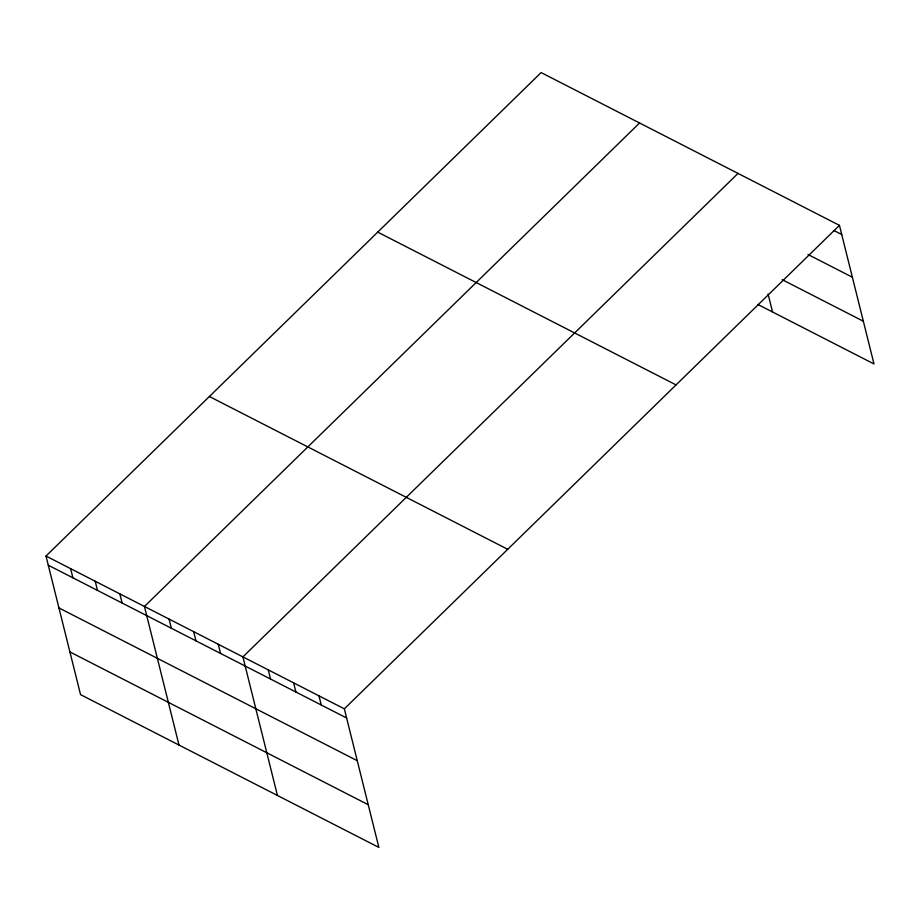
<?xml version="1.0" encoding="UTF-8"?>
<svg xmlns="http://www.w3.org/2000/svg" width="920" height="920" viewBox="0 0 920 920"><rect width="100%" height="100%" fill="white"/><g stroke="black" fill="none" stroke-linecap="round" stroke-linejoin="round"><path stroke-width="1.38" d="M46 556.048L344.333 708.837L378.879 847.423L80.557 694.646L46 556.048L541.121 72.576L839.442 225.354L874 363.952L757.804 304.44M639.561 122.992L144.451 606.476L178.998 745.062M738.012 173.408L242.903 656.891L277.449 795.478M344.333 708.837L839.442 225.354M834.118 230.621L841.731 234.508M808.001 254.495L852.38 277.23M782.207 279.68L863.351 321.229M377.729 232.127L676.062 384.905M209.392 396.508L507.713 549.286M48.277 565.213L346.61 717.991M58.937 607.924L357.259 760.702M69.908 651.923L368.23 804.712M768.096 294.089L772.57 311.995M318.975 695.853L321.252 705.007M293.618 682.858L295.895 692.012M268.26 669.875L270.537 679.029M218.281 644.287L220.57 653.442M193.671 631.683L195.96 640.837M169.061 619.08L171.339 628.233M119.841 593.871L122.118 603.025M95.22 581.267L97.508 590.421M70.61 568.663L72.898 577.817"/></g></svg>
